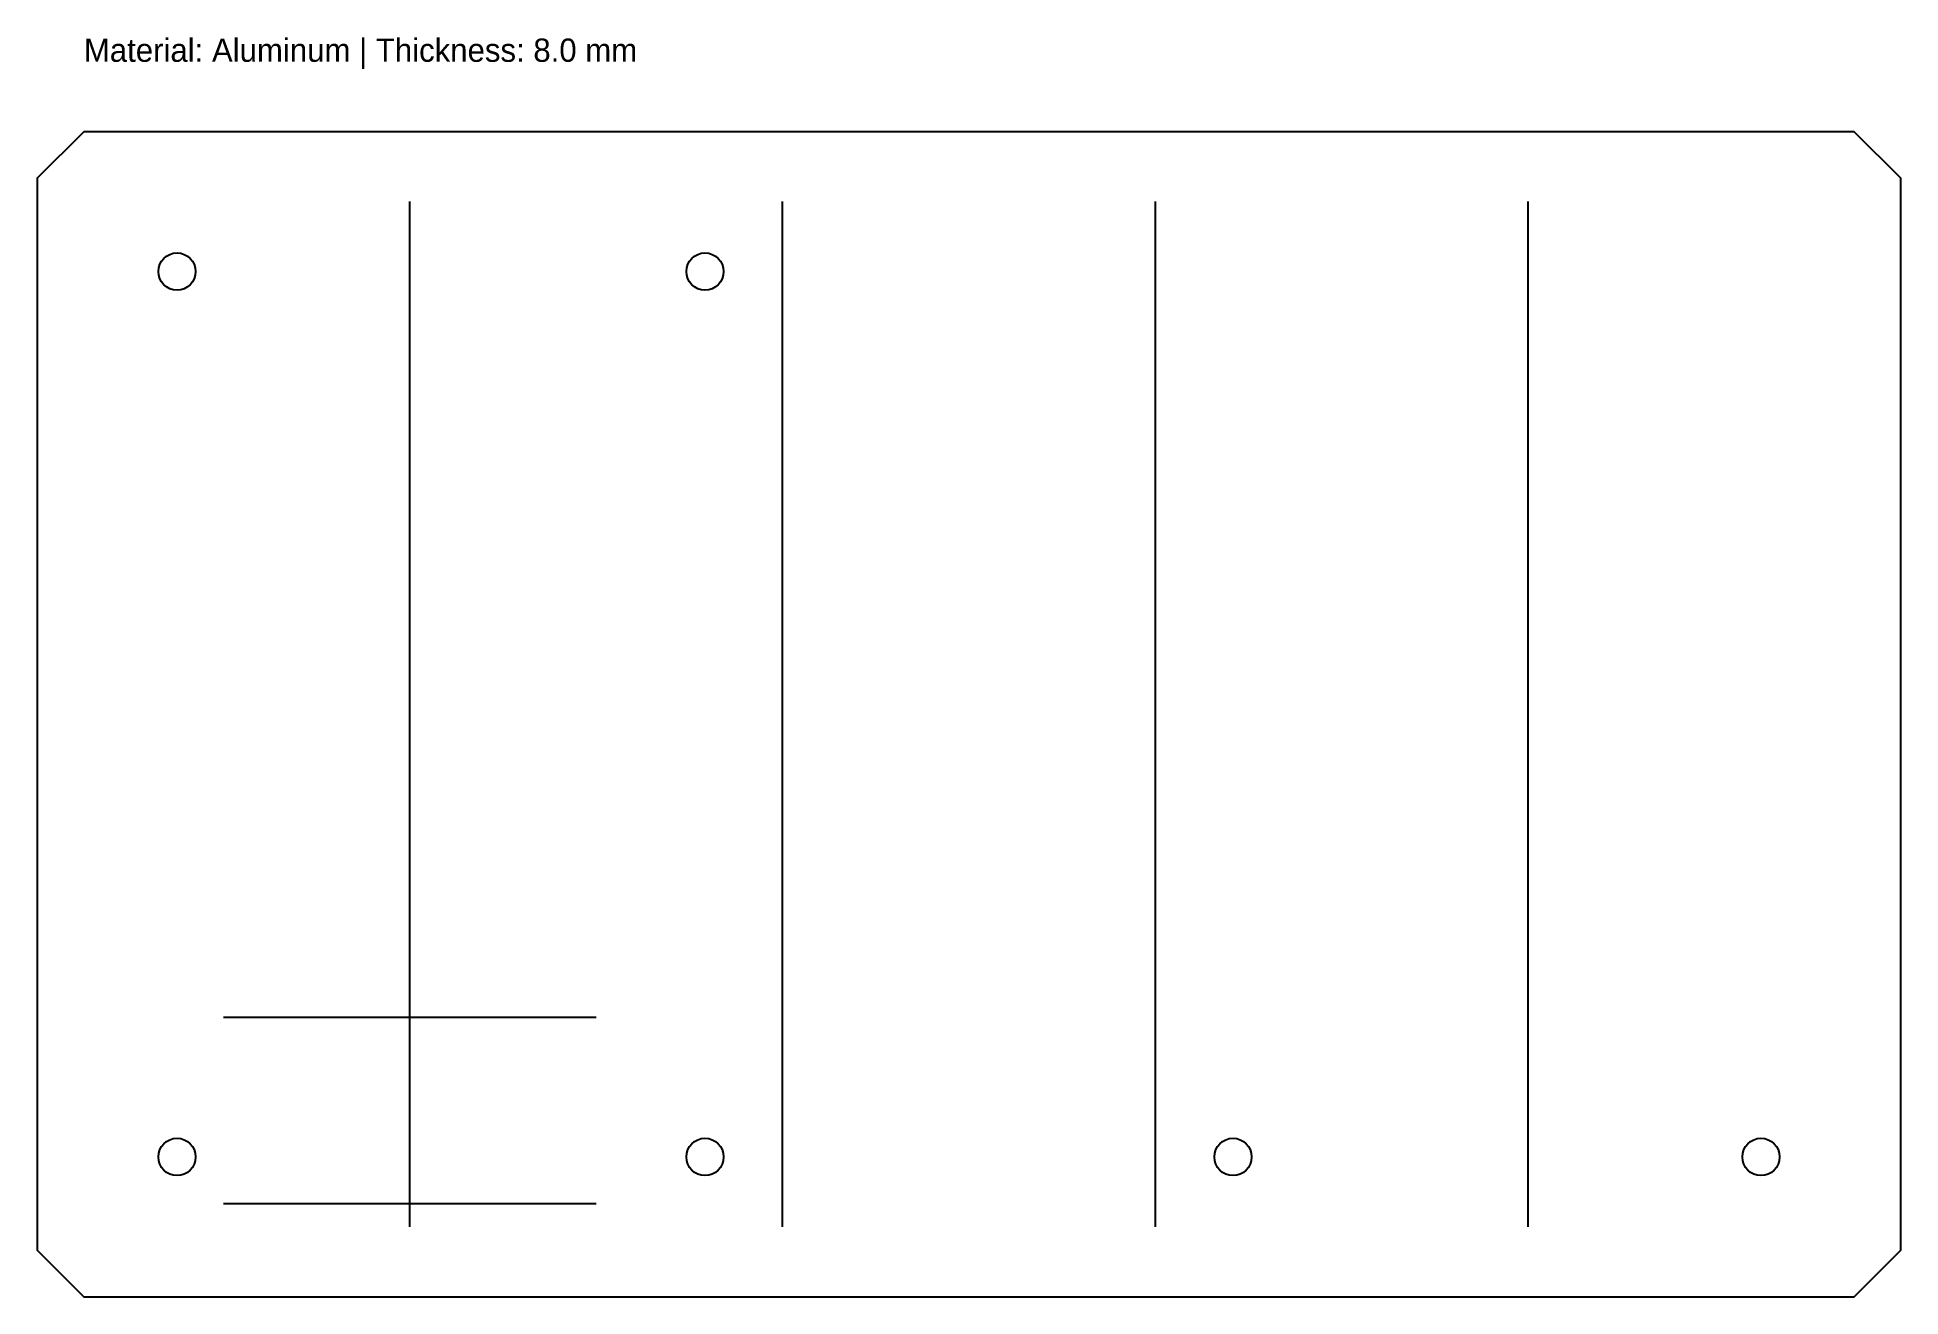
# Model space of a CAD drawing. Header units: metres. Extents: x 0 to 400, y 0 to 270.
import ezdxf

# ---------------------------------------------------------------- set-up
doc = ezdxf.new("R2010")
doc.units = ezdxf.units.M

msp = doc.modelspace()

# ---------------------------------------------------------------- linework, layer by layer
at = {"linetype": 'CONTINUOUS'}
for p, q in [((40, 60), (120, 60)), ((40, 20), (120, 20))]:
    msp.add_line(p, q, dxfattribs=at)
msp.add_lwpolyline([(10, 0), (390, 0), (400, 10), (400, 240), (390, 250), (10, 250), (0, 240), (0, 10)], close=True)
for centre in [(30, 220), (143.33, 220), (30, 30), (143.33, 30), (256.67, 30), (370, 30)]:
    msp.add_circle(centre, 4)
at = {"layer": 'CONTINUOUS'}
for p, q in [((80, 15), (80, 235)), ((160, 15), (160, 235)), ((240, 15), (240, 235)), ((320, 15), (320, 235))]:
    msp.add_line(p, q, dxfattribs=at)

# ---------------------------------------------------------------- texts
at = {"layer": 'NOTES'}
msp.add_text('Material: Aluminum | Thickness: 8.0 mm', height=5, dxfattribs=at).set_placement((10, 265))

doc.saveas('drawing.dxf')
